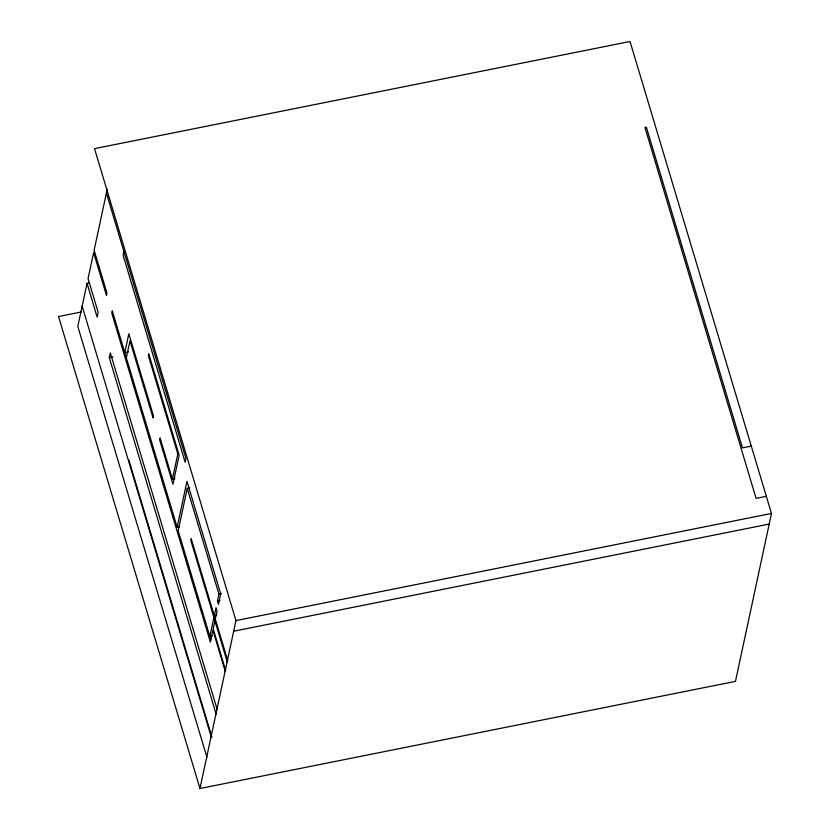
<?xml version="1.0" encoding="UTF-8"?>
<svg xmlns="http://www.w3.org/2000/svg" width="830" height="830" viewBox="0 0 830 830"><rect width="100%" height="100%" fill="white"/><g stroke="black" fill="none" stroke-linecap="round" stroke-linejoin="round"><path stroke-width="1.25" d="M89.547 282.864L87.036 283.372L77.802 326.408L206.971 757.417M107.205 189.271L94.122 250.276L106.956 293.094L106.458 295.407L93.634 252.59L88.053 278.61L98.168 312.36L97.141 317.112L87.036 283.372M123.857 251.366L123.058 255.111L185.132 462.217L185.93 458.482L106.385 193.068M216.205 714.402L109.301 357.689L110.328 352.937L217.107 709.256M126.347 357.792L129.978 340.86L153.052 417.853L153.467 415.913L128.847 333.764L124.801 352.646L128.598 351.889M128.65 461.314L128.909 460.121L211.951 737.237M172.401 479.107L177.807 453.927L148.331 355.582L148.726 353.715L179.156 455.276L172.951 484.243L159.671 439.942L160.086 437.991L172.401 479.107L174.923 478.599M179.612 526.749L177.132 527.247L186.968 481.338L220.697 593.875L218.446 604.365L217.439 600.993L218.913 594.114L187.238 488.414L189.717 487.916M187.238 488.414L178.17 530.712L210.851 639.785M213.912 617.447L209.845 636.413L212.304 635.915M199.968 788.5L235.959 620.591L94.527 148.632L630.032 41.5L771.475 513.459L735.473 681.368L199.968 788.5L58.525 316.541L81.371 311.976M109.301 357.689L113.088 356.931M751.295 446.125L742.477 447.889L646.373 127.218L644.952 127.498L756.099 498.384L766.339 496.33M218.913 594.114L221.423 593.606M217.439 600.993L219.95 600.484M216.796 615.175L214.285 615.684L216.007 607.664L217.014 611.046L213.186 628.901L225.667 670.536M235.959 620.591L771.475 513.459M233.687 631.205L769.202 524.072M227.773 660.69L191.191 538.629L190.817 540.392L227.399 662.454M225.262 671.387L212.916 630.178L210.353 642.098L111.76 313.076L112.247 310.762L177.132 527.247M82.149 306.135L211.328 737.185"/></g></svg>
